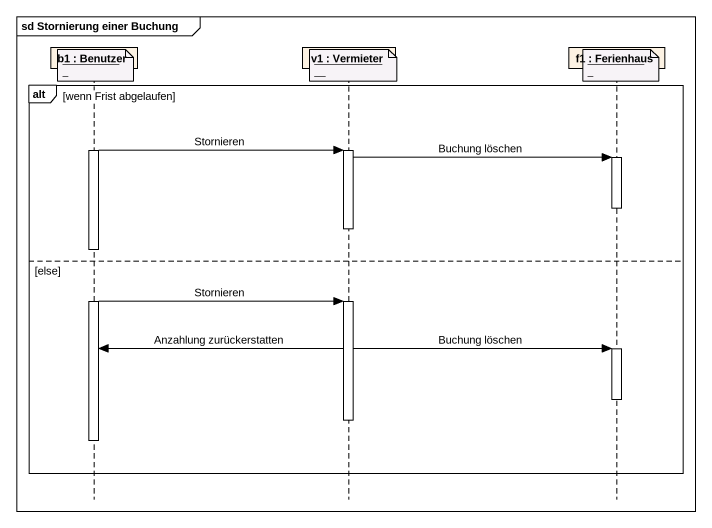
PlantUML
@startuml
mainframe sd Stornierung einer Buchung
hide footbox
participant "b1 : Benutzer" as b1
participant "v1 : Vermieter" as v1
participant "f1 : Ferienhaus" as f1

note over b1 : ~__~__~__~__~___
note over v1 : ~__~__~__~__~__~__~__
note over f1 : ~__~__~__~__~___
alt wenn Frist abgelaufen
  activate b1
  b1 -> v1 : Stornieren
  activate v1
  v1 -> f1 : Buchung löschen
  activate f1
  deactivate f1
  deactivate v1
else else
  b1 -> v1 : Stornieren
  activate v1
  v1 -> b1 : Anzahlung zurückerstatten
  v1 -> f1 : Buchung löschen
  activate f1
  deactivate f1
  deactivate v1
  deactivate b1
end
@enduml
